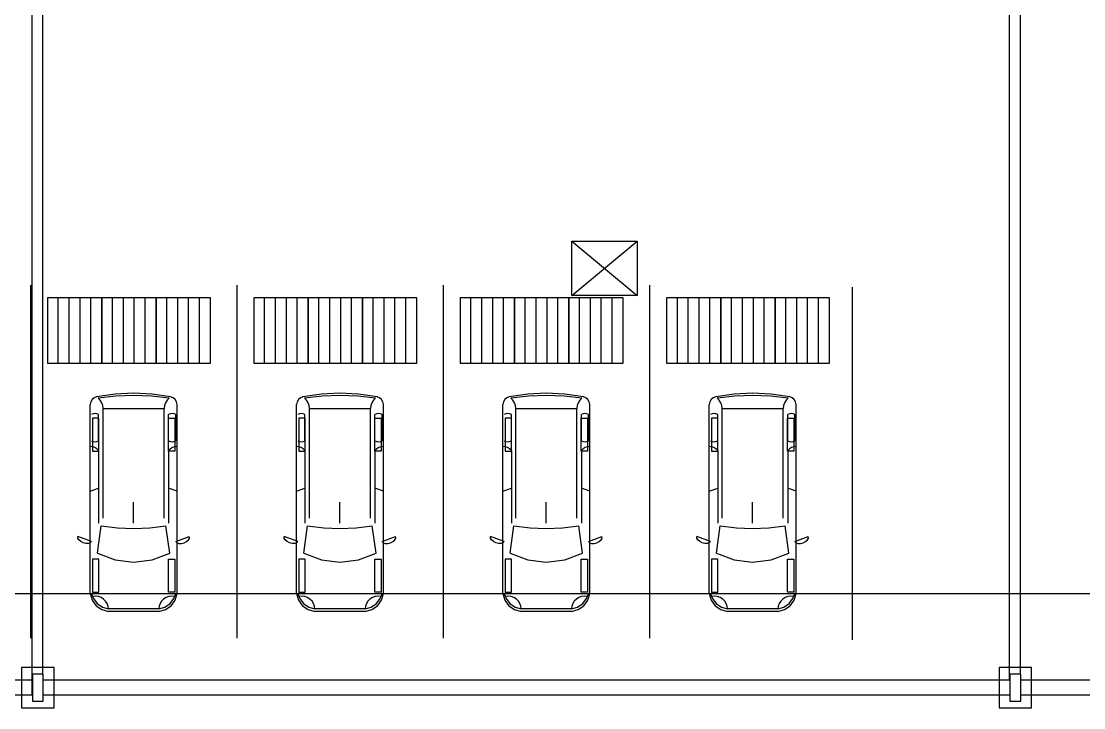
# Model space of a CAD drawing. Header units: metres. Extents: x 2 to 323, y -2 to 254.
# Drawn here: x 203 to 222.57, y 12.46 to 25.11 of the extents above; entities that cross this region are included whole.
import ezdxf

# ---------------------------------------------------------------- set-up
doc = ezdxf.new("R2010")
doc.units = ezdxf.units.M
for name, color, linetype in [('0-EST CORTE', 7, 'Continuous'), ('0-PROYECCIONES', 7, 'Continuous'), ('0-VISTA-015', 7, 'Continuous'), ('000 ALE LINEA DE CALLES', 7, 'Continuous'), ('EQ - Pallets', 7, 'Continuous')]:
    doc.layers.add(name, color=color, linetype=linetype)

msp = doc.modelspace()

# ---------------------------------------------------------------- linework, layer by layer
for p, q in [((203.485, 20.01), (203.485, 18.81)), ((204.485, 20.01), (203.485, 20.01)), ((203.685, 18.81), (203.685, 20.01)), ((203.885, 18.81), (203.885, 20.01)), ((204.085, 18.81), (204.085, 20.01)), ((204.285, 18.81), (204.285, 20.01)), ((204.485, 20.01), (204.485, 18.81)), ((205.485, 20.01), (204.485, 20.01)), ((204.485, 18.81), (204.485, 20.01)), ((204.685, 18.81), (204.685, 20.01)), ((204.885, 18.81), (204.885, 20.01)), ((205.085, 18.81), (205.085, 20.01)), ((205.285, 18.81), (205.285, 20.01)), ((205.485, 20.01), (205.485, 18.81)), ((206.485, 20.01), (205.485, 20.01)), ((205.485, 18.81), (205.485, 20.01)), ((205.685, 18.81), (205.685, 20.01)), ((205.885, 18.81), (205.885, 20.01)), ((206.085, 18.81), (206.085, 20.01)), ((206.285, 18.81), (206.285, 20.01)), ((206.485, 18.81), (206.485, 20.01)), ((207.285, 20.01), (207.285, 18.81)), ((208.285, 20.01), (207.285, 20.01)), ((207.485, 18.81), (207.485, 20.01)), ((207.685, 18.81), (207.685, 20.01)), ((207.885, 18.81), (207.885, 20.01)), ((208.085, 18.81), (208.085, 20.01)), ((208.285, 20.01), (208.285, 18.81)), ((209.285, 20.01), (208.285, 20.01)), ((208.285, 18.81), (208.285, 20.01)), ((208.485, 18.81), (208.485, 20.01)), ((208.685, 18.81), (208.685, 20.01)), ((208.885, 18.81), (208.885, 20.01)), ((209.085, 18.81), (209.085, 20.01)), ((209.285, 20.01), (209.285, 18.81)), ((210.285, 20.01), (209.285, 20.01)), ((209.285, 18.81), (209.285, 20.01)), ((209.485, 18.81), (209.485, 20.01)), ((209.685, 18.81), (209.685, 20.01)), ((209.885, 18.81), (209.885, 20.01)), ((210.085, 18.81), (210.085, 20.01)), ((210.285, 18.81), (210.285, 20.01)), ((211.085, 20.01), (211.085, 18.81)), ((212.085, 20.01), (211.085, 20.01)), ((211.285, 18.81), (211.285, 20.01)), ((211.485, 18.81), (211.485, 20.01)), ((211.685, 18.81), (211.685, 20.01)), ((211.885, 18.81), (211.885, 20.01)), ((212.085, 20.01), (212.085, 18.81)), ((213.085, 20.01), (212.085, 20.01)), ((212.085, 18.81), (212.085, 20.01)), ((212.285, 18.81), (212.285, 20.01)), ((212.485, 18.81), (212.485, 20.01)), ((212.685, 18.81), (212.685, 20.01)), ((212.885, 18.81), (212.885, 20.01)), ((213.085, 20.01), (213.085, 18.81)), ((214.085, 20.01), (213.085, 20.01)), ((213.085, 18.81), (213.085, 20.01)), ((213.285, 18.81), (213.285, 20.01)), ((213.485, 18.81), (213.485, 20.01)), ((213.685, 18.81), (213.685, 20.01)), ((213.885, 18.81), (213.885, 20.01)), ((214.085, 18.81), (214.085, 20.01)), ((214.885, 20.01), (214.885, 18.81)), ((215.885, 20.01), (214.885, 20.01)), ((215.085, 18.81), (215.085, 20.01)), ((215.285, 18.81), (215.285, 20.01)), ((215.485, 18.81), (215.485, 20.01)), ((215.685, 18.81), (215.685, 20.01)), ((215.885, 20.01), (215.885, 18.81)), ((216.885, 20.01), (215.885, 20.01)), ((215.885, 18.81), (215.885, 20.01)), ((216.085, 18.81), (216.085, 20.01)), ((216.285, 18.81), (216.285, 20.01)), ((216.485, 18.81), (216.485, 20.01)), ((216.685, 18.81), (216.685, 20.01)), ((216.885, 20.01), (216.885, 18.81)), ((217.885, 20.01), (216.885, 20.01)), ((216.885, 18.81), (216.885, 20.01)), ((217.085, 18.81), (217.085, 20.01)), ((217.285, 18.81), (217.285, 20.01)), ((217.485, 18.81), (217.485, 20.01)), ((217.685, 18.81), (217.685, 20.01)), ((217.885, 18.81), (217.885, 20.01)), ((203.485, 18.81), (204.485, 18.81)), ((204.485, 18.81), (205.485, 18.81)), ((205.485, 18.81), (206.485, 18.81)), ((207.285, 18.81), (208.285, 18.81)), ((208.285, 18.81), (209.285, 18.81)), ((209.285, 18.81), (210.285, 18.81)), ((211.085, 18.81), (212.085, 18.81)), ((212.085, 18.81), (213.085, 18.81)), ((213.085, 18.81), (214.085, 18.81)), ((214.885, 18.81), (215.885, 18.81)), ((215.885, 18.81), (216.885, 18.81)), ((216.885, 18.81), (217.885, 18.81)), ((204.27, 14.562), (204.27, 18.046)), ((205.875, 14.562), (205.875, 18.046)), ((208.07, 14.562), (208.07, 18.046)), ((209.675, 14.562), (209.675, 18.046)), ((211.87, 14.562), (211.87, 18.046)), ((213.475, 14.562), (213.475, 18.046)), ((215.67, 14.562), (215.67, 18.046)), ((217.275, 14.562), (217.275, 18.046)), ((204.428, 17.376), (204.428, 17.86)), ((204.512, 15.955), (204.512, 17.971)), ((204.512, 17.971), (205.633, 17.971)), ((205.633, 15.955), (205.633, 17.971)), ((205.717, 17.376), (205.717, 17.86)), ((205.85, 17.376), (205.85, 17.86)), ((208.228, 17.376), (208.228, 17.86)), ((208.312, 15.955), (208.312, 17.971)), ((208.312, 17.971), (209.433, 17.971)), ((209.433, 15.955), (209.433, 17.971)), ((209.517, 17.376), (209.517, 17.86)), ((209.65, 17.376), (209.65, 17.86)), ((212.028, 17.376), (212.028, 17.86)), ((212.112, 15.955), (212.112, 17.971)), ((212.112, 17.971), (213.233, 17.971)), ((213.233, 15.955), (213.233, 17.971)), ((213.317, 17.376), (213.317, 17.86)), ((213.45, 17.376), (213.45, 17.86)), ((215.828, 17.376), (215.828, 17.86)), ((215.912, 15.955), (215.912, 17.971)), ((215.912, 17.971), (217.033, 17.971)), ((217.033, 15.955), (217.033, 17.971)), ((217.117, 17.376), (217.117, 17.86)), ((217.25, 17.376), (217.25, 17.86)), ((204.428, 17.202), (204.428, 15.86)), ((205.717, 17.202), (205.717, 15.86)), ((208.228, 17.202), (208.228, 15.86)), ((209.517, 17.202), (209.517, 15.86)), ((212.028, 17.202), (212.028, 15.86)), ((213.317, 17.202), (213.317, 15.86)), ((215.828, 17.202), (215.828, 15.86)), ((217.117, 17.202), (217.117, 15.86)), ((204.27, 16.449), (204.428, 16.507)), ((205.875, 16.449), (205.717, 16.507)), ((208.07, 16.449), (208.228, 16.507)), ((209.675, 16.449), (209.517, 16.507)), ((211.87, 16.449), (212.028, 16.507)), ((213.475, 16.449), (213.317, 16.507)), ((215.67, 16.449), (215.828, 16.507)), ((217.275, 16.449), (217.117, 16.507)), ((205.072, 15.859), (205.072, 16.245)), ((208.872, 15.859), (208.872, 16.245)), ((212.672, 15.859), (212.672, 16.245)), ((216.472, 15.859), (216.472, 16.245)), ((204.409, 15.305), (204.476, 15.809)), ((205.736, 15.305), (205.668, 15.809)), ((208.209, 15.305), (208.276, 15.809)), ((209.536, 15.305), (209.468, 15.809)), ((212.009, 15.305), (212.076, 15.809)), ((213.336, 15.305), (213.268, 15.809)), ((215.809, 15.305), (215.876, 15.809)), ((217.136, 15.305), (217.068, 15.809)), ((204.294, 15.519), (204.047, 15.615)), ((205.851, 15.519), (206.097, 15.615)), ((208.094, 15.519), (207.847, 15.615)), ((209.651, 15.519), (209.897, 15.615)), ((211.894, 15.519), (211.647, 15.615)), ((213.451, 15.519), (213.697, 15.615)), ((215.694, 15.519), (215.447, 15.615)), ((217.251, 15.519), (217.497, 15.615)), ((205.535, 14.279), (204.609, 14.279)), ((205.535, 14.229), (204.609, 14.229)), ((209.335, 14.279), (208.409, 14.279)), ((209.335, 14.229), (208.409, 14.229)), ((213.135, 14.279), (212.209, 14.279)), ((213.135, 14.229), (212.209, 14.229)), ((216.935, 14.279), (216.009, 14.279)), ((216.935, 14.229), (216.009, 14.229))]:
    msp.add_line(p, q)
for points in [[(205.754, 18.188), (205.414, 18.239), (205.072, 18.256), (204.73, 18.239), (204.391, 18.188)], [(205.728, 18.161), (205.401, 18.198), (205.072, 18.21), (204.744, 18.198), (204.416, 18.161)], [(209.554, 18.188), (209.214, 18.239), (208.872, 18.256), (208.53, 18.239), (208.191, 18.188)], [(209.528, 18.161), (209.201, 18.198), (208.872, 18.21), (208.544, 18.198), (208.216, 18.161)], [(213.354, 18.188), (213.014, 18.239), (212.672, 18.256), (212.33, 18.239), (211.991, 18.188)], [(213.328, 18.161), (213.001, 18.198), (212.672, 18.21), (212.344, 18.198), (212.016, 18.161)], [(217.154, 18.188), (216.814, 18.239), (216.472, 18.256), (216.13, 18.239), (215.791, 18.188)], [(217.128, 18.161), (216.801, 18.198), (216.472, 18.21), (216.144, 18.198), (215.816, 18.161)], [(204.391, 18.188), (204.345, 18.168), (204.308, 18.136), (204.282, 18.095), (204.27, 18.046)], [(204.512, 17.971), (204.507, 18.026), (204.488, 18.078), (204.458, 18.124), (204.416, 18.161)], [(205.728, 18.161), (205.687, 18.124), (205.656, 18.078), (205.638, 18.026), (205.633, 17.971)], [(205.875, 18.046), (205.863, 18.095), (205.837, 18.136), (205.8, 18.168), (205.754, 18.188)], [(208.191, 18.188), (208.145, 18.168), (208.108, 18.136), (208.082, 18.095), (208.07, 18.046)], [(208.312, 17.971), (208.307, 18.026), (208.288, 18.078), (208.258, 18.124), (208.216, 18.161)], [(209.528, 18.161), (209.487, 18.124), (209.456, 18.078), (209.438, 18.026), (209.433, 17.971)], [(209.675, 18.046), (209.663, 18.095), (209.637, 18.136), (209.6, 18.168), (209.554, 18.188)], [(211.991, 18.188), (211.945, 18.168), (211.908, 18.136), (211.882, 18.095), (211.87, 18.046)], [(212.112, 17.971), (212.107, 18.026), (212.088, 18.078), (212.058, 18.124), (212.016, 18.161)], [(213.328, 18.161), (213.287, 18.124), (213.256, 18.078), (213.238, 18.026), (213.233, 17.971)], [(213.475, 18.046), (213.463, 18.095), (213.437, 18.136), (213.4, 18.168), (213.354, 18.188)], [(215.791, 18.188), (215.745, 18.168), (215.708, 18.136), (215.682, 18.095), (215.67, 18.046)], [(215.912, 17.971), (215.907, 18.026), (215.888, 18.078), (215.858, 18.124), (215.816, 18.161)], [(217.128, 18.161), (217.087, 18.124), (217.056, 18.078), (217.038, 18.026), (217.033, 17.971)], [(217.275, 18.046), (217.263, 18.095), (217.237, 18.136), (217.2, 18.168), (217.154, 18.188)], [(204.428, 17.86), (204.395, 17.873), (204.361, 17.878), (204.327, 17.873), (204.294, 17.86)], [(205.85, 17.86), (205.818, 17.873), (205.784, 17.878), (205.749, 17.873), (205.717, 17.86)], [(208.228, 17.86), (208.195, 17.873), (208.161, 17.878), (208.127, 17.873), (208.094, 17.86)], [(209.65, 17.86), (209.618, 17.873), (209.584, 17.878), (209.549, 17.873), (209.517, 17.86)], [(212.028, 17.86), (211.995, 17.873), (211.961, 17.878), (211.927, 17.873), (211.894, 17.86)], [(213.45, 17.86), (213.418, 17.873), (213.384, 17.878), (213.349, 17.873), (213.317, 17.86)], [(215.828, 17.86), (215.795, 17.873), (215.761, 17.878), (215.727, 17.873), (215.694, 17.86)], [(217.25, 17.86), (217.218, 17.873), (217.184, 17.878), (217.149, 17.873), (217.117, 17.86)], [(204.428, 17.202), (204.394, 17.232), (204.356, 17.254), (204.314, 17.268), (204.27, 17.274)], [(204.294, 17.376), (204.327, 17.363), (204.361, 17.358), (204.395, 17.363), (204.428, 17.376)], [(205.717, 17.376), (205.749, 17.363), (205.784, 17.358), (205.818, 17.363), (205.85, 17.376)], [(205.875, 17.274), (205.831, 17.268), (205.789, 17.254), (205.751, 17.232), (205.717, 17.202)], [(208.228, 17.202), (208.194, 17.232), (208.156, 17.254), (208.114, 17.268), (208.07, 17.274)], [(208.094, 17.376), (208.127, 17.363), (208.161, 17.358), (208.195, 17.363), (208.228, 17.376)], [(209.517, 17.376), (209.549, 17.363), (209.584, 17.358), (209.618, 17.363), (209.65, 17.376)], [(209.675, 17.274), (209.631, 17.268), (209.589, 17.254), (209.551, 17.232), (209.517, 17.202)], [(212.028, 17.202), (211.994, 17.232), (211.956, 17.254), (211.914, 17.268), (211.87, 17.274)], [(211.894, 17.376), (211.927, 17.363), (211.961, 17.358), (211.995, 17.363), (212.028, 17.376)], [(213.317, 17.376), (213.349, 17.363), (213.384, 17.358), (213.418, 17.363), (213.45, 17.376)], [(213.475, 17.274), (213.431, 17.268), (213.389, 17.254), (213.351, 17.232), (213.317, 17.202)], [(215.828, 17.202), (215.794, 17.232), (215.756, 17.254), (215.714, 17.268), (215.67, 17.274)], [(215.694, 17.376), (215.727, 17.363), (215.761, 17.358), (215.795, 17.363), (215.828, 17.376)], [(217.117, 17.376), (217.149, 17.363), (217.184, 17.358), (217.218, 17.363), (217.25, 17.376)], [(217.275, 17.274), (217.231, 17.268), (217.189, 17.254), (217.151, 17.232), (217.117, 17.202)], [(204.476, 15.809), (204.774, 15.772), (205.072, 15.76), (205.371, 15.772), (205.668, 15.809)], [(208.276, 15.809), (208.574, 15.772), (208.872, 15.76), (209.171, 15.772), (209.468, 15.809)], [(212.076, 15.809), (212.374, 15.772), (212.672, 15.76), (212.971, 15.772), (213.268, 15.809)], [(215.876, 15.809), (216.174, 15.772), (216.472, 15.76), (216.771, 15.772), (217.068, 15.809)], [(204.294, 15.519), (204.274, 15.496), (204.239, 15.485), (204.194, 15.485), (204.144, 15.499), (204.098, 15.523), (204.065, 15.553), (204.047, 15.584), (204.047, 15.615)], [(205.851, 15.519), (205.871, 15.496), (205.906, 15.485), (205.951, 15.485), (206.001, 15.499), (206.046, 15.523), (206.08, 15.553), (206.098, 15.584), (206.097, 15.615)], [(208.094, 15.519), (208.074, 15.496), (208.039, 15.485), (207.994, 15.485), (207.944, 15.499), (207.898, 15.523), (207.865, 15.553), (207.847, 15.584), (207.847, 15.615)], [(209.651, 15.519), (209.671, 15.496), (209.706, 15.485), (209.751, 15.485), (209.801, 15.499), (209.846, 15.523), (209.88, 15.553), (209.898, 15.584), (209.897, 15.615)], [(211.894, 15.519), (211.874, 15.496), (211.839, 15.485), (211.794, 15.485), (211.744, 15.499), (211.698, 15.523), (211.665, 15.553), (211.647, 15.584), (211.647, 15.615)], [(213.451, 15.519), (213.471, 15.496), (213.506, 15.485), (213.551, 15.485), (213.601, 15.499), (213.646, 15.523), (213.68, 15.553), (213.698, 15.584), (213.697, 15.615)], [(215.694, 15.519), (215.674, 15.496), (215.639, 15.485), (215.594, 15.485), (215.544, 15.499), (215.498, 15.523), (215.465, 15.553), (215.447, 15.584), (215.447, 15.615)], [(217.251, 15.519), (217.271, 15.496), (217.306, 15.485), (217.351, 15.485), (217.401, 15.499), (217.446, 15.523), (217.48, 15.553), (217.498, 15.584), (217.497, 15.615)], [(204.409, 15.305), (204.733, 15.184), (205.072, 15.144), (205.411, 15.184), (205.736, 15.305)], [(208.209, 15.305), (208.533, 15.184), (208.872, 15.144), (209.211, 15.184), (209.536, 15.305)], [(212.009, 15.305), (212.333, 15.184), (212.672, 15.144), (213.011, 15.184), (213.336, 15.305)], [(215.809, 15.305), (216.133, 15.184), (216.472, 15.144), (216.811, 15.184), (217.136, 15.305)], [(204.27, 14.562), (204.309, 14.44), (204.383, 14.339), (204.486, 14.266), (204.609, 14.229)], [(204.288, 14.578), (204.331, 14.469), (204.403, 14.379), (204.497, 14.314), (204.609, 14.279)], [(204.609, 14.279), (204.602, 14.331), (204.585, 14.38), (204.557, 14.423), (204.52, 14.461), (204.475, 14.489), (204.427, 14.507), (204.375, 14.514), (204.323, 14.509)], [(205.535, 14.279), (205.647, 14.314), (205.742, 14.379), (205.813, 14.469), (205.856, 14.578)], [(205.535, 14.229), (205.658, 14.266), (205.761, 14.339), (205.836, 14.44), (205.875, 14.562)], [(205.821, 14.509), (205.769, 14.514), (205.718, 14.507), (205.669, 14.489), (205.625, 14.461), (205.588, 14.423), (205.56, 14.38), (205.542, 14.331), (205.535, 14.279)], [(208.07, 14.562), (208.109, 14.44), (208.183, 14.339), (208.286, 14.266), (208.409, 14.229)], [(208.088, 14.578), (208.131, 14.469), (208.203, 14.379), (208.297, 14.314), (208.409, 14.279)], [(208.409, 14.279), (208.402, 14.331), (208.385, 14.38), (208.357, 14.423), (208.32, 14.461), (208.275, 14.489), (208.227, 14.507), (208.175, 14.514), (208.123, 14.509)], [(209.335, 14.279), (209.447, 14.314), (209.542, 14.379), (209.613, 14.469), (209.656, 14.578)], [(209.335, 14.229), (209.458, 14.266), (209.561, 14.339), (209.636, 14.44), (209.675, 14.562)], [(209.621, 14.509), (209.569, 14.514), (209.518, 14.507), (209.469, 14.489), (209.425, 14.461), (209.388, 14.423), (209.36, 14.38), (209.342, 14.331), (209.335, 14.279)], [(211.87, 14.562), (211.909, 14.44), (211.983, 14.339), (212.086, 14.266), (212.209, 14.229)], [(211.888, 14.578), (211.931, 14.469), (212.003, 14.379), (212.097, 14.314), (212.209, 14.279)], [(212.209, 14.279), (212.202, 14.331), (212.185, 14.38), (212.157, 14.423), (212.12, 14.461), (212.075, 14.489), (212.027, 14.507), (211.975, 14.514), (211.923, 14.509)], [(213.135, 14.279), (213.247, 14.314), (213.342, 14.379), (213.413, 14.469), (213.456, 14.578)], [(213.135, 14.229), (213.258, 14.266), (213.361, 14.339), (213.436, 14.44), (213.475, 14.562)], [(213.421, 14.509), (213.369, 14.514), (213.318, 14.507), (213.269, 14.489), (213.225, 14.461), (213.188, 14.423), (213.16, 14.38), (213.142, 14.331), (213.135, 14.279)], [(215.67, 14.562), (215.709, 14.44), (215.783, 14.339), (215.886, 14.266), (216.009, 14.229)], [(215.688, 14.578), (215.731, 14.469), (215.803, 14.379), (215.897, 14.314), (216.009, 14.279)], [(216.009, 14.279), (216.002, 14.331), (215.985, 14.38), (215.957, 14.423), (215.92, 14.461), (215.875, 14.489), (215.827, 14.507), (215.775, 14.514), (215.723, 14.509)], [(216.935, 14.279), (217.047, 14.314), (217.142, 14.379), (217.213, 14.469), (217.256, 14.578)], [(216.935, 14.229), (217.058, 14.266), (217.161, 14.339), (217.236, 14.44), (217.275, 14.562)], [(217.221, 14.509), (217.169, 14.514), (217.118, 14.507), (217.069, 14.489), (217.025, 14.461), (216.988, 14.423), (216.96, 14.38), (216.942, 14.331), (216.935, 14.279)]]:
    msp.add_lwpolyline(points)
for points in [[(204.432, 17.188), (204.432, 17.795), (204.312, 17.795), (204.312, 17.188), (204.432, 17.188)], [(205.712, 17.188), (205.712, 17.795), (205.832, 17.795), (205.832, 17.188), (205.712, 17.188)], [(208.232, 17.188), (208.232, 17.795), (208.112, 17.795), (208.112, 17.188), (208.232, 17.188)], [(209.512, 17.188), (209.512, 17.795), (209.632, 17.795), (209.632, 17.188), (209.512, 17.188)], [(212.032, 17.188), (212.032, 17.795), (211.912, 17.795), (211.912, 17.188), (212.032, 17.188)], [(213.312, 17.188), (213.312, 17.795), (213.432, 17.795), (213.432, 17.188), (213.312, 17.188)], [(215.832, 17.188), (215.832, 17.795), (215.712, 17.795), (215.712, 17.188), (215.832, 17.188)], [(217.112, 17.188), (217.112, 17.795), (217.232, 17.795), (217.232, 17.188), (217.112, 17.188)], [(204.432, 14.588), (204.432, 15.195), (204.312, 15.195), (204.312, 14.588), (204.432, 14.588)], [(205.712, 14.588), (205.712, 15.195), (205.832, 15.195), (205.832, 14.588), (205.712, 14.588)], [(208.232, 14.588), (208.232, 15.195), (208.112, 15.195), (208.112, 14.588), (208.232, 14.588)], [(209.512, 14.588), (209.512, 15.195), (209.632, 15.195), (209.632, 14.588), (209.512, 14.588)], [(212.032, 14.588), (212.032, 15.195), (211.912, 15.195), (211.912, 14.588), (212.032, 14.588)], [(213.312, 14.588), (213.312, 15.195), (213.432, 15.195), (213.432, 14.588), (213.312, 14.588)], [(215.832, 14.588), (215.832, 15.195), (215.712, 15.195), (215.712, 14.588), (215.832, 14.588)], [(217.112, 14.588), (217.112, 15.195), (217.232, 15.195), (217.232, 14.588), (217.112, 14.588)], [(203.609, 13.198), (203.009, 13.198), (203.009, 12.458), (203.609, 12.458), (203.609, 13.198)], [(203.609, 13.198), (203.009, 13.198), (203.009, 12.458), (203.609, 12.458), (203.609, 13.198)], [(221.609, 13.198), (221.009, 13.198), (221.009, 12.458), (221.609, 12.458), (221.609, 13.198)], [(221.609, 13.198), (221.009, 13.198), (221.009, 12.458), (221.609, 12.458), (221.609, 13.198)], [(221.609, 13.198), (221.009, 13.198), (221.009, 12.458), (221.609, 12.458), (221.609, 13.198)], [(221.609, 13.198), (221.009, 13.198), (221.009, 12.458), (221.609, 12.458), (221.609, 13.198)]]:
    msp.add_lwpolyline(points, close=True)
at = {"layer": '0-EST CORTE'}
for points in [[(203.409, 13.078), (203.209, 13.078), (203.209, 12.578), (203.409, 12.578), (203.409, 13.078)], [(203.409, 13.078), (203.209, 13.078), (203.209, 12.578), (203.409, 12.578), (203.409, 13.078)], [(221.409, 13.078), (221.209, 13.078), (221.209, 12.578), (221.409, 12.578), (221.409, 13.078)], [(221.409, 13.078), (221.209, 13.078), (221.209, 12.578), (221.409, 12.578), (221.409, 13.078)]]:
    msp.add_lwpolyline(points, close=True, dxfattribs=at)
at = {"layer": '0-PROYECCIONES'}
for p, q in [((203.196, 37.311), (203.196, 12.688)), ((203.196, 37.311), (203.196, 12.688)), ((203.396, 37.311), (203.396, 13.061)), ((221.196, 37.311), (221.196, 12.968)), ((221.396, 37.311), (221.396, 13.078)), ((203.209, 12.968), (185.409, 12.968)), ((203.209, 12.968), (185.409, 12.968)), ((221.209, 12.968), (203.409, 12.968)), ((221.209, 12.968), (203.409, 12.968)), ((239.209, 12.968), (221.409, 12.968)), ((239.209, 12.968), (221.409, 12.968)), ((203.209, 12.688), (185.409, 12.688)), ((203.209, 12.688), (185.409, 12.688)), ((221.209, 12.688), (203.409, 12.688)), ((221.209, 12.688), (203.409, 12.688)), ((239.209, 12.688), (221.409, 12.688)), ((239.209, 12.688), (221.409, 12.688))]:
    msp.add_line(p, q, dxfattribs=at)
at = {"layer": '0-VISTA-015'}
msp.add_line((167.596, 14.561), (271.989, 14.561), dxfattribs=at)
msp.add_line((167.596, 14.561), (271.989, 14.561), dxfattribs=at)
at = {"layer": '000 ALE LINEA DE CALLES'}
for p, q in [((203.172, 20.243), (203.172, 13.743)), ((203.172, 20.243), (203.172, 13.743)), ((206.972, 20.243), (206.972, 13.743)), ((206.972, 20.243), (206.972, 13.743)), ((210.772, 20.243), (210.772, 13.743)), ((210.772, 20.243), (210.772, 13.743)), ((214.572, 20.243), (214.572, 13.743)), ((214.572, 20.243), (214.572, 13.743)), ((218.306, 20.21), (218.306, 13.71))]:
    msp.add_line(p, q, dxfattribs=at)
at = {"layer": 'EQ - Pallets'}
for p, q in [((213.145, 21.056), (214.345, 20.056)), ((213.145, 20.056), (214.345, 21.056))]:
    msp.add_line(p, q, dxfattribs=at)
msp.add_lwpolyline([(213.145, 21.056), (214.345, 21.056), (214.345, 20.056), (213.145, 20.056), (213.145, 21.056)], close=True, dxfattribs=at)

doc.saveas('drawing.dxf')
